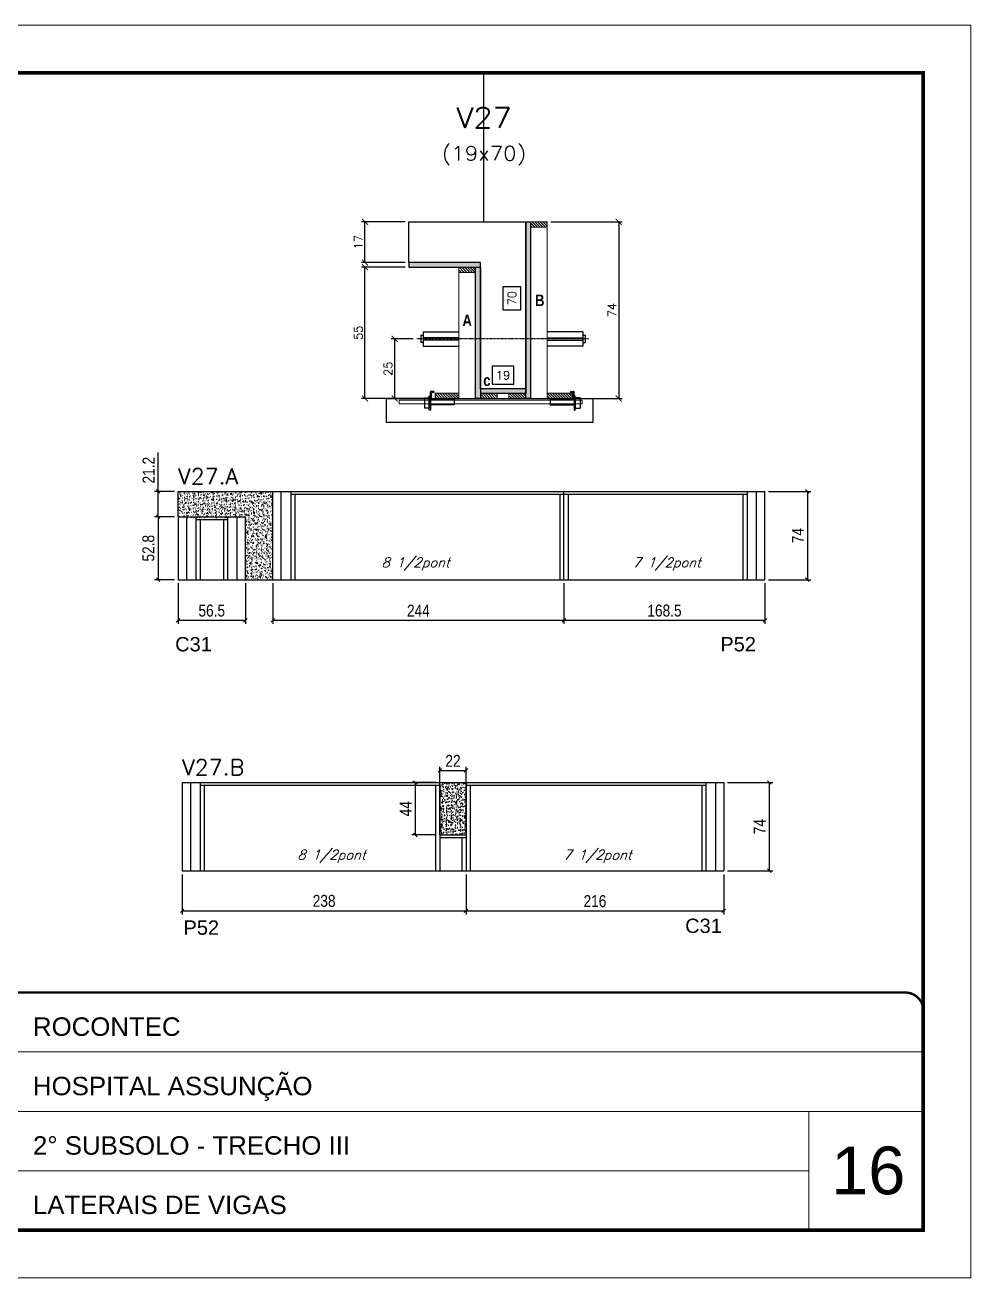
# Model space of a CAD drawing. Extents: x 137137 to 143418, y 10464 to 34486.
# Drawn here: x 142598 to 143391, y 29990 to 31040 of the extents above; entities that cross this region are included whole.
import ezdxf
from ezdxf.enums import TextEntityAlignment as Align

# ---------------------------------------------------------------- set-up
doc = ezdxf.new("R2010")
doc.units = 0
for name, pattern in [('CONTINUO', [0]), ('DASHED', [0.75, 0.5, -0.25]), ('HIDDEN', [0.375, 0.25, -0.125])]:
    doc.linetypes.add(name, pattern=pattern)
for name, color, linetype in [('5', 5, 'Continuous'), ('barrote', 251, 'Continuous'), ('COTA', 241, 'Continuous'), ('Cota Seção (2x)', 4, 'Continuous'), ('cotas', 4, 'Continuous'), ('detalhes', 4, 'Continuous'), ('Painéis', 200, 'Continuous'), ('presilha', 1, 'Continuous'), ('SARR_2.2x7', 40, 'Continuous'), ('SARR_3.5x7', 81, 'Continuous'), ('TENSOR', 3, 'Continuous'), ('texto', 7, 'Continuous'), ('Texto de Titulo', 7, 'Continuous'), ('Texto Qtd Sarr', 242, 'Continuous')]:
    doc.layers.add(name, color=color, linetype=linetype)
for name, color, linetype, lineweight in [('CARIMBO', 255, 'Continuous', 9), ('CONCRETO', 251, 'Continuous', 25), ('Folhas', 255, 'Continuous', 9), ('Hachura', 251, 'Continuous', 9), ('Madeira', 126, 'Continuous', 18), ('SARRAFO DE PRESSAO', 251, 'DASHED', 9), ('SCO-___-LAJ', 2, 'Continuous', 0), ('Texto Seção', 7, 'Continuous', 15)]:
    doc.layers.add(name, color=color, linetype=linetype, lineweight=lineweight)
doc.styles.add('ARIAL', font='arial.ttf')
doc.styles.add('COTA TECNICA', font='techl___.ttf', dxfattribs={"height": 10})
doc.styles.add('REGUA-120', font='ROMANS.shx', dxfattribs={"height": 15})
doc.styles.add('Romans', font='romans.shx')
doc.styles.get("Standard").update_dxf_attribs({"font": 'arial.ttf'})
doc.styles.add('TECNICA', font='techb___.ttf', dxfattribs={"height": 10})
doc.dimstyles.new('Cota Seção (2x)', dxfattribs={"dimtxt": 7, "dimasz": 5, "dimexe": 3, "dimexo": 3, "dimgap": 2, "dimtad": 3, "dimdec": 1, "dimlfac": 0.5, "dimzin": 12, "dimdsep": 46, "dimtxsty": 'Romans', "dimblk": 'ARCHTICK', "dimcen": 0, "dimclrd": 4, "dimclre": 4, "dimclrt": 1, "dimadec": 1, "dimazin": 3, "dimtfac": 1, "dimtdec": 1, "dimtmove": 0, "dimatfit": 3, "dimldrblk": 'OBLIQUE', "dimfxl": 1, "dimtolj": 1, "dimtzin": 12, "dimarcsym": 0})
doc.dimstyles.new('Cota Seção interna', dxfattribs={"dimtxt": 7, "dimasz": 6, "dimexe": 0.18, "dimexo": 2, "dimgap": -4, "dimtad": 3, "dimdec": 1, "dimlfac": 0.5, "dimzin": 12, "dimdsep": 46, "dimtxsty": 'Romans', "dimblk": 'ARCHTICK', "dimcen": 0.09, "dimse1": 1, "dimse2": 1, "dimsd1": 1, "dimsd2": 1, "dimclrd": 180, "dimclre": 5, "dimclrt": 1, "dimadec": 0, "dimazin": 3, "dimtfac": 1, "dimtdec": 1, "dimtofl": 0, "dimtmove": 0, "dimatfit": 3, "dimldrblk": 'ARCHTICK', "dimfxl": 1, "dimtolj": 1, "dimtzin": 0, "dimarcsym": 0})
doc.dimstyles.new('PAINEL', dxfattribs={"dimtxt": 10, "dimasz": 3, "dimexe": 3, "dimexo": 3, "dimgap": 3, "dimtad": 1, "dimdec": 1, "dimzin": 12, "dimdsep": 46, "dimtxsty": 'COTA TECNICA', "dimblk1": 'OBLIQUE', "dimblk2": 'OBLIQUE', "dimsah": 1, "dimcen": 0.9, "dimclrd": 4, "dimclre": 4, "dimclrt": 240, "dimadec": 1, "dimazin": 3, "dimtfac": 1, "dimtdec": 1, "dimtmove": 0, "dimatfit": 3, "dimfxl": 1, "dimtolj": 1, "dimtzin": 12, "dimarcsym": 0})
pattern_1 = [(50, (11557.975, -3251.782), (5.46554007, -0.47817257), [0.5715, -6.2865]), (355, (11557.975, -3251.782), (-1.05730264, 5.73170536), [0.4572, -5.02921753]), (100.4514447, (11558.4304, -3251.822), (4.40823741, 5.25353256), [0.48570026, -5.34270734]), (46.1842, (11557.975, -3250.258), (8.13237123, -1.26126984), [0.85725, -9.42975]), (96.6355576, (11558.653, -3250.363), (7.122124, 7.42278374), [0.7285507, -8.01406824]), (351.184151, (11557.975, -3250.258), (7.122124, 7.42278374), [0.685799, -7.54379196]), (21, (11558.737, -3250.639), (4.54843174, -3.06795595), [0.5715, -6.2865]), (326, (11558.737, -3250.639), (1.85406085, 5.52563898), [0.4572, -5.0292]), (71.451445, (11559.116, -3250.895), (6.40249258, 2.45768307), [0.48570026, -5.34269813]), (37.5, (11557.975, -3251.7821), (0.092658098, 2.536651166), [0, -4.96824, 0, -5.1054, 0, -5.04825]), (7.5, (11557.975, -3251.782), (2.004589875, 3.005417245), [0, -2.91084, 0, -4.85394, 0, -1.92405]), (327.5, (11556.2757, -3251.782), (4.067717855, -0.17186232), [0, -1.905, 0, -5.9436, 0, -7.8867]), (317.5, (11555.5137, -3251.782), (4.44387544, 0.76279473), [0, -2.4765, 0, -3.94716, 0, -5.6007])]

# ---------------------------------------------------------------- blocks, each defined once
blk = doc.blocks.new('9999999999')
at = {"color": 30, "linetype": 'CONTINUO'}
for p, q in [((98564.6, 34379.6), (99584, 34379.6)), ((98564.6, 34329.8), (99488, 34329.8)), ((99584, 34329.8), (99488, 34329.8)), ((99488, 34329.8), (99488, 34230.2)), ((98564.6, 34280), (99488, 34280))]:
    blk.add_line(p, q, dxfattribs=at)
at = {"color": 30, "linetype": 'CONTINUO', "const_width": 2}
blk.add_lwpolyline([(99584, 34230.2), (99584, 34414.4, 0.414214), (99569, 34429.4), (98229, 34429.4, 0.414214), (98214, 34414.4), (98214, 34245.2, 0.414214), (98229, 34230.2), (99584, 34230.2)], format="xyb", dxfattribs=at)
at = {"layer": 'Folhas'}
blk.add_lwpolyline([(98139, 34190.2), (99624, 34190.2), (99624, 35240.2), (98139, 35240.2)], close=True, dxfattribs=at)
at = {"layer": 'Folhas', "color": 30, "const_width": 3}
blk.add_lwpolyline([(98214, 34230.2), (99584, 34230.2), (99584, 35200.2), (98214, 35200.2)], close=True, dxfattribs=at)
at = {"color": 7, "linetype": 'Continuous', "ltscale": 5, "style": 'ARIAL'}
for s, height, p in [('ROCONTEC', 15.48, (98837.7, 34393.1)), ('HOSPITAL ASSUNÇÃO', 15.483, (98837.7, 34343.3)), ('2° SUBSOLO - TRECHO III', 15.483, (98837.7, 34293.5)), ('LATERAIS DE VIGAS', 15.483, (98837.7, 34243.7))]:
    blk.add_text(s, height=height, dxfattribs=at).set_placement(p)
blk = doc.blocks.new('titulo1')
at = {"layer": 'Defpoints', "color": 252, "linetype": 'HIDDEN', "ltscale": 2}
blk.add_line((0, 0), (0, 125), dxfattribs=at)
at = {"layer": 'Defpoints', "style": 'Romans', "oblique": 15}
blk.add_attdef('FOLHA', text='', height=10, dxfattribs=at).set_placement((0, 15.6), align=Align.MIDDLE_CENTER)
at = {"layer": 'Texto Qtd Sarr', "color": 3, "style": 'Romans', "oblique": 15}
for tag, height, p in [('TITULO', 17, (0, 71.4)), ('SEÇÃO', 12, (0, 41.5))]:
    blk.add_attdef(tag, text='', height=height, dxfattribs=at).set_placement(p, align=Align.MIDDLE_CENTER)
blk = doc.blocks.new('_ArchTick')
at = {"color": 0, "linetype": 'ByBlock', "const_width": 0.15}
blk.add_lwpolyline([(-0.5, -0.5), (0.5, 0.5)], dxfattribs=at)
blk = doc.blocks.new('*D16')
at = {"layer": 'COTA', "color": 4, "lineweight": -2, "transparency": 16777216}
for p, q in [((142916.5, 30837.1), (142879.8, 30837.1)), ((142882.8, 30727.1), (142882.8, 30837.1)), ((142934.1, 30727.1), (142879.8, 30727.1))]:
    blk.add_line(p, q, dxfattribs=at)
at = {"layer": 'Defpoints', "color": 0, "transparency": 16777216}
for p in [(142882.8, 30837.1), (142919.5, 30837.1), (142937.1, 30727.1)]:
    blk.add_point(p, dxfattribs=at)
at = {"layer": 'COTA', "color": 4, "lineweight": -2, "transparency": 16777216, "xscale": 5, "yscale": 5, "zscale": 5}
for p, rotation in [((142882.8, 30837.1), 90), ((142882.8, 30727.1), 270)]:
    blk.add_blockref('_ArchTick', p, dxfattribs=dict(at, rotation=rotation))
at = {"layer": 'COTA', "color": 1, "transparency": 16777216, "insert": (142877.3, 30782.1), "char_height": 7, "attachment_point": 5, "rotation": 90, "style": 'Romans'}
blk.add_mtext('\\A1;55', dxfattribs=at)
blk = doc.blocks.new('_Oblique')
at = {"color": 0, "linetype": 'ByBlock', "lineweight": -2}
blk.add_line((-0.5, -0.5), (0.5, 0.5), dxfattribs=at)
blk = doc.blocks.new('*D17')
at = {"layer": 'COTA', "color": 4, "lineweight": -2, "transparency": 16777216}
for p, q in [((142916.5, 30875.1), (142879.8, 30875.1)), ((142882.8, 30841.1), (142882.8, 30875.1)), ((142916.5, 30841.1), (142879.8, 30841.1))]:
    blk.add_line(p, q, dxfattribs=at)
at = {"layer": 'Defpoints', "color": 0, "transparency": 16777216}
for p in [(142882.8, 30875.1), (142919.5, 30875.1), (142919.5, 30841.1)]:
    blk.add_point(p, dxfattribs=at)
at = {"layer": 'COTA', "color": 4, "lineweight": -2, "transparency": 16777216, "xscale": 5, "yscale": 5, "zscale": 5}
for p, rotation in [((142882.8, 30875.1), 90), ((142882.8, 30841.1), 270)]:
    blk.add_blockref('_ArchTick', p, dxfattribs=dict(at, rotation=rotation))
at = {"layer": 'COTA', "color": 1, "transparency": 16777216, "insert": (142877.3, 30858.1), "char_height": 7, "attachment_point": 5, "rotation": 90, "style": 'Romans'}
blk.add_mtext('\\A1;17', dxfattribs=at)
blk = doc.blocks.new('*D18')
at = {"layer": 'Cota Seção (2x)', "color": 180, "lineweight": -2, "transparency": 16777216}
for p, q in [((143013.5, 30820.7), (142998.5, 30820.7)), ((142998.5, 30820.7), (142998.5, 30801.4)), ((143013.5, 30801.4), (143013.5, 30820.7)), ((142998.5, 30801.4), (143013.5, 30801.4))]:
    blk.add_line(p, q, dxfattribs=at)
at = {"layer": 'Defpoints', "color": 0, "transparency": 16777216}
for p in [(142979.5, 30875.1), (143017.5, 30875.1), (142979.5, 30735.1)]:
    blk.add_point(p, dxfattribs=at)
at = {"layer": 'Cota Seção (2x)', "color": 1, "transparency": 16777216, "insert": (143006, 30811.1), "char_height": 7, "attachment_point": 5, "rotation": 90, "style": 'Romans'}
blk.add_mtext('\\A1;70', dxfattribs=at)
blk = doc.blocks.new('PRESILHA METÁLICA 1')
at = {"layer": 'presilha'}
for p, q in [((7.5, 10.6), (7.5, 19.9)), ((12, 21), (8.6, 21)), ((9, 11.6), (9, 18.9)), ((12, 19.5), (9.6, 19.5)), ((12, 21), (12, 19.5)), ((0, 13), (6, 13)), ((0, 13), (0, 0)), ((6, 0), (0, 0)), ((6, 15.5), (7.5, 15.5)), ((6, -2.5), (6, 15.5)), ((6, 13), (6, 0)), ((7.5, 15.5), (7.5, -2.5)), ((37.5, 4.1), (7.5, 4.1)), ((37.5, 11), (9.6, 11)), ((37.5, 11), (37.5, 4.1)), ((7.5, -2.5), (6, -2.5))]:
    blk.add_line(p, q, dxfattribs=at)
for centre, radius, start, end in [((8.6, 19.9), 1.14, 90, 180), ((9.6, 18.9), 0.57, 90, 180), ((9.6, 11.6), 0.57, 180, 270)]:
    blk.add_arc(centre, radius, start, end, dxfattribs=at)
blk = doc.blocks.new('*D19')
at = {"layer": 'Cota Seção (2x)', "color": 180, "lineweight": -2, "transparency": 16777216}
for p, q in [((143007.5, 30754.1), (142989.5, 30754.1)), ((142989.5, 30754.1), (142989.5, 30739.1)), ((143007.5, 30739.1), (143007.5, 30754.1)), ((142989.5, 30739.1), (143007.5, 30739.1))]:
    blk.add_line(p, q, dxfattribs=at)
at = {"layer": 'Defpoints', "color": 0, "transparency": 16777216}
for p in [(142979.5, 30735.1), (142979.5, 30727.1), (143017.5, 30727.1)]:
    blk.add_point(p, dxfattribs=at)
at = {"layer": 'Cota Seção (2x)', "color": 1, "transparency": 16777216, "insert": (142998.5, 30746.6), "char_height": 7, "attachment_point": 5, "style": 'Romans'}
blk.add_mtext('\\A1;19', dxfattribs=at)
blk = doc.blocks.new('*D369')
at = {"layer": 'COTA', "color": 4, "lineweight": -2, "transparency": 16777216}
for p, q in [((143038.5, 30875.1), (143098.5, 30875.1)), ((143095.5, 30875.1), (143095.5, 30727.1)), ((143038.5, 30727.1), (143098.5, 30727.1))]:
    blk.add_line(p, q, dxfattribs=at)
at = {"layer": 'Defpoints', "color": 0, "transparency": 16777216}
for p in [(143035.5, 30875.1), (143035.5, 30727.1), (143095.5, 30727.1)]:
    blk.add_point(p, dxfattribs=at)
at = {"layer": 'COTA', "color": 4, "lineweight": -2, "transparency": 16777216, "xscale": 5, "yscale": 5, "zscale": 5}
for p, rotation in [((143095.5, 30875.1), 90), ((143095.5, 30727.1), 270)]:
    blk.add_blockref('_ArchTick', p, dxfattribs=dict(at, rotation=rotation))
at = {"layer": 'COTA', "color": 1, "transparency": 16777216, "insert": (143090, 30801.1), "char_height": 7, "attachment_point": 5, "rotation": 90, "style": 'Romans'}
blk.add_mtext('\\A1;74', dxfattribs=at)
blk = doc.blocks.new('*D357')
at = {"layer": 'COTA', "color": 4, "lineweight": -2, "transparency": 16777216}
for p, q in [((142923.2, 30777), (142904.7, 30777)), ((142907.7, 30777), (142907.7, 30727.1)), ((142923.2, 30727.1), (142904.7, 30727.1))]:
    blk.add_line(p, q, dxfattribs=at)
at = {"layer": 'Defpoints', "color": 0, "transparency": 16777216}
for p in [(142926.2, 30777), (142907.7, 30727.1), (142926.2, 30727.1)]:
    blk.add_point(p, dxfattribs=at)
at = {"layer": 'COTA', "color": 4, "lineweight": -2, "transparency": 16777216, "xscale": 5, "yscale": 5, "zscale": 5}
for p, rotation in [((142907.7, 30777), 90), ((142907.7, 30727.1), 270)]:
    blk.add_blockref('_ArchTick', p, dxfattribs=dict(at, rotation=rotation))
at = {"layer": 'COTA', "color": 1, "transparency": 16777216, "insert": (142902.2, 30752), "char_height": 7, "attachment_point": 5, "rotation": 90, "style": 'Romans'}
blk.add_mtext('\\A1;25', dxfattribs=at)
blk = doc.blocks.new('*D358')
at = {"layer": 'cotas', "color": 4, "linetype": 'ByBlock', "lineweight": -2, "transparency": 16777216}
for p, q in [((142726.1, 30572.2), (142726.1, 30538.2)), ((142782.6, 30572.2), (142782.6, 30538.2)), ((142726.1, 30541.2), (142782.6, 30541.2))]:
    blk.add_line(p, q, dxfattribs=at)
at = {"layer": 'Defpoints', "color": 0, "linetype": 'ByBlock', "transparency": 16777216}
for p in [(142726.1, 30575.2), (142782.6, 30575.2), (142782.6, 30541.2)]:
    blk.add_point(p, dxfattribs=at)
at = {"layer": 'cotas', "color": 4, "linetype": 'ByBlock', "lineweight": -2, "transparency": 16777216, "xscale": 3, "yscale": 3, "zscale": 3, "rotation": 180}
blk.add_blockref('_Oblique', (142726.1, 30541.2), dxfattribs=at)
at = {"layer": 'cotas', "color": 4, "linetype": 'ByBlock', "lineweight": -2, "transparency": 16777216, "xscale": 3, "yscale": 3, "zscale": 3}
blk.add_blockref('_Oblique', (142782.6, 30541.2), dxfattribs=at)
at = {"layer": 'cotas', "color": 240, "linetype": 'ByBlock', "transparency": 16777216, "insert": (142754.4, 30549.3), "char_height": 10, "attachment_point": 5, "style": 'COTA TECNICA'}
blk.add_mtext('\\A1;56.5', dxfattribs=at)
blk = doc.blocks.new('*D359')
at = {"layer": 'cotas', "color": 4, "linetype": 'ByBlock', "lineweight": -2, "transparency": 16777216}
for p, q in [((142805.6, 30572.2), (142805.6, 30538.2)), ((143049.6, 30572.2), (143049.6, 30538.2)), ((142805.6, 30541.2), (143049.6, 30541.2))]:
    blk.add_line(p, q, dxfattribs=at)
at = {"layer": 'Defpoints', "color": 0, "linetype": 'ByBlock', "transparency": 16777216}
for p in [(142805.6, 30575.2), (143049.6, 30575.2), (143049.6, 30541.2)]:
    blk.add_point(p, dxfattribs=at)
at = {"layer": 'cotas', "color": 4, "linetype": 'ByBlock', "lineweight": -2, "transparency": 16777216, "xscale": 3, "yscale": 3, "zscale": 3, "rotation": 180}
blk.add_blockref('_Oblique', (142805.6, 30541.2), dxfattribs=at)
at = {"layer": 'cotas', "color": 4, "linetype": 'ByBlock', "lineweight": -2, "transparency": 16777216, "xscale": 3, "yscale": 3, "zscale": 3}
blk.add_blockref('_Oblique', (143049.6, 30541.2), dxfattribs=at)
at = {"layer": 'cotas', "color": 240, "linetype": 'ByBlock', "transparency": 16777216, "insert": (142927.6, 30549.3), "char_height": 10, "attachment_point": 5, "style": 'COTA TECNICA'}
blk.add_mtext('\\A1;244', dxfattribs=at)
blk = doc.blocks.new('*D360')
at = {"layer": 'cotas', "color": 4, "linetype": 'ByBlock', "lineweight": -2, "transparency": 16777216}
for p, q in [((143049.6, 30572.2), (143049.6, 30538.2)), ((143218.1, 30572.2), (143218.1, 30538.2)), ((143049.6, 30541.2), (143218.1, 30541.2))]:
    blk.add_line(p, q, dxfattribs=at)
at = {"layer": 'Defpoints', "color": 0, "linetype": 'ByBlock', "transparency": 16777216}
for p in [(143049.6, 30575.2), (143218.1, 30575.2), (143218.1, 30541.2)]:
    blk.add_point(p, dxfattribs=at)
at = {"layer": 'cotas', "color": 4, "linetype": 'ByBlock', "lineweight": -2, "transparency": 16777216, "xscale": 3, "yscale": 3, "zscale": 3, "rotation": 180}
blk.add_blockref('_Oblique', (143049.6, 30541.2), dxfattribs=at)
at = {"layer": 'cotas', "color": 4, "linetype": 'ByBlock', "lineweight": -2, "transparency": 16777216, "xscale": 3, "yscale": 3, "zscale": 3}
blk.add_blockref('_Oblique', (143218.1, 30541.2), dxfattribs=at)
at = {"layer": 'cotas', "color": 240, "linetype": 'ByBlock', "transparency": 16777216, "insert": (143133.9, 30549.3), "char_height": 10, "attachment_point": 5, "style": 'COTA TECNICA'}
blk.add_mtext('\\A1;168.5', dxfattribs=at)
blk = doc.blocks.new('*D361')
at = {"layer": 'cotas', "color": 4, "linetype": 'ByBlock', "lineweight": -2, "transparency": 16777216}
for p, q in [((143221.1, 30649.2), (143256.7, 30649.2)), ((143253.7, 30649.2), (143253.7, 30575.2)), ((143221.1, 30575.2), (143256.7, 30575.2))]:
    blk.add_line(p, q, dxfattribs=at)
at = {"layer": 'Defpoints', "color": 0, "linetype": 'ByBlock', "transparency": 16777216}
for p in [(143218.1, 30649.2), (143218.1, 30575.2), (143253.7, 30575.2)]:
    blk.add_point(p, dxfattribs=at)
at = {"layer": 'cotas', "color": 4, "linetype": 'ByBlock', "lineweight": -2, "transparency": 16777216, "xscale": 3, "yscale": 3, "zscale": 3}
for p, rotation in [((143253.7, 30649.2), 90), ((143253.7, 30575.2), 270)]:
    blk.add_blockref('_Oblique', p, dxfattribs=dict(at, rotation=rotation))
at = {"layer": 'cotas', "color": 240, "linetype": 'ByBlock', "transparency": 16777216, "insert": (143245.7, 30612.2), "char_height": 10, "attachment_point": 5, "rotation": 90, "style": 'COTA TECNICA'}
blk.add_mtext('\\A1;74', dxfattribs=at)
blk = doc.blocks.new('*D362')
at = {"layer": 'cotas', "color": 4, "linetype": 'ByBlock', "lineweight": -2, "transparency": 16777216}
for p, q in [((142723.1, 30628), (142706.5, 30628)), ((142709.5, 30628), (142709.5, 30575.2)), ((142723.1, 30575.2), (142706.5, 30575.2))]:
    blk.add_line(p, q, dxfattribs=at)
at = {"layer": 'Defpoints', "color": 0, "linetype": 'ByBlock', "transparency": 16777216}
for p in [(142726.1, 30628), (142709.5, 30575.2), (142726.1, 30575.2)]:
    blk.add_point(p, dxfattribs=at)
at = {"layer": 'cotas', "color": 4, "linetype": 'ByBlock', "lineweight": -2, "transparency": 16777216, "xscale": 3, "yscale": 3, "zscale": 3}
for p, rotation in [((142709.5, 30628), 90), ((142709.5, 30575.2), 270)]:
    blk.add_blockref('_Oblique', p, dxfattribs=dict(at, rotation=rotation))
at = {"layer": 'cotas', "color": 240, "linetype": 'ByBlock', "transparency": 16777216, "insert": (142701.3, 30601.6), "char_height": 10, "attachment_point": 5, "rotation": 90, "style": 'COTA TECNICA'}
blk.add_mtext('\\A1;52.8', dxfattribs=at)
blk = doc.blocks.new('*D363')
at = {"layer": 'cotas', "color": 4, "linetype": 'ByBlock', "lineweight": -2, "transparency": 16777216}
for p, q in [((142709.5, 30649.2), (142709.5, 30681.9)), ((142723.1, 30649.2), (142706.5, 30649.2)), ((142709.5, 30628), (142709.5, 30649.2)), ((142723.1, 30628), (142706.5, 30628))]:
    blk.add_line(p, q, dxfattribs=at)
at = {"layer": 'Defpoints', "color": 0, "linetype": 'ByBlock', "transparency": 16777216}
for p in [(142709.5, 30649.2), (142726.1, 30649.2), (142726.1, 30628)]:
    blk.add_point(p, dxfattribs=at)
at = {"layer": 'cotas', "color": 4, "linetype": 'ByBlock', "lineweight": -2, "transparency": 16777216, "xscale": 3, "yscale": 3, "zscale": 3}
for p, rotation in [((142709.5, 30649.2), 90), ((142709.5, 30628), 270)]:
    blk.add_blockref('_Oblique', p, dxfattribs=dict(at, rotation=rotation))
at = {"layer": 'cotas', "color": 240, "linetype": 'ByBlock', "transparency": 16777216, "insert": (142701.4, 30667), "char_height": 10, "attachment_point": 5, "rotation": 90, "style": 'COTA TECNICA'}
blk.add_mtext('\\A1;21.2', dxfattribs=at)
blk = doc.blocks.new('*D364')
at = {"layer": 'cotas', "color": 4, "linetype": 'ByBlock', "lineweight": -2, "transparency": 16777216}
for p, q in [((142942.6, 30405.3), (142922, 30405.3)), ((142925, 30405.3), (142925, 30361.3)), ((142942.6, 30361.3), (142922, 30361.3))]:
    blk.add_line(p, q, dxfattribs=at)
at = {"layer": 'Defpoints', "color": 0, "linetype": 'ByBlock', "transparency": 16777216}
for p in [(142945.6, 30405.3), (142925, 30361.3), (142945.6, 30361.3)]:
    blk.add_point(p, dxfattribs=at)
at = {"layer": 'cotas', "color": 4, "linetype": 'ByBlock', "lineweight": -2, "transparency": 16777216, "xscale": 3, "yscale": 3, "zscale": 3}
for p, rotation in [((142925, 30405.3), 90), ((142925, 30361.3), 270)]:
    blk.add_blockref('_Oblique', p, dxfattribs=dict(at, rotation=rotation))
at = {"layer": 'cotas', "color": 240, "linetype": 'ByBlock', "transparency": 16777216, "insert": (142916.9, 30383.3), "char_height": 10, "attachment_point": 5, "rotation": 90, "style": 'COTA TECNICA'}
blk.add_mtext('\\A1;44', dxfattribs=at)
blk = doc.blocks.new('*D365')
at = {"layer": 'cotas', "color": 4, "linetype": 'ByBlock', "lineweight": -2, "transparency": 16777216}
for p, q in [((142945.6, 30364.3), (142945.6, 30418.4)), ((142945.6, 30415.4), (142967.6, 30415.4)), ((142967.6, 30364.3), (142967.6, 30418.4))]:
    blk.add_line(p, q, dxfattribs=at)
at = {"layer": 'Defpoints', "color": 0, "linetype": 'ByBlock', "transparency": 16777216}
for p in [(142967.6, 30415.4), (142945.6, 30361.3), (142967.6, 30361.3)]:
    blk.add_point(p, dxfattribs=at)
at = {"layer": 'cotas', "color": 4, "linetype": 'ByBlock', "lineweight": -2, "transparency": 16777216, "xscale": 3, "yscale": 3, "zscale": 3, "rotation": 180}
blk.add_blockref('_Oblique', (142945.6, 30415.4), dxfattribs=at)
at = {"layer": 'cotas', "color": 4, "linetype": 'ByBlock', "lineweight": -2, "transparency": 16777216, "xscale": 3, "yscale": 3, "zscale": 3}
blk.add_blockref('_Oblique', (142967.6, 30415.4), dxfattribs=at)
at = {"layer": 'cotas', "color": 240, "linetype": 'ByBlock', "transparency": 16777216, "insert": (142956.6, 30423.4), "char_height": 10, "attachment_point": 5, "style": 'COTA TECNICA'}
blk.add_mtext('\\A1;22', dxfattribs=at)
blk = doc.blocks.new('*D366')
at = {"layer": 'cotas', "color": 4, "linetype": 'ByBlock', "lineweight": -2, "transparency": 16777216}
for p, q in [((143186.6, 30405.3), (143224.7, 30405.3)), ((143221.7, 30405.3), (143221.7, 30331.3)), ((143186.6, 30331.3), (143224.7, 30331.3))]:
    blk.add_line(p, q, dxfattribs=at)
at = {"layer": 'Defpoints', "color": 0, "linetype": 'ByBlock', "transparency": 16777216}
for p in [(143183.6, 30405.3), (143183.6, 30331.3), (143221.7, 30331.3)]:
    blk.add_point(p, dxfattribs=at)
at = {"layer": 'cotas', "color": 4, "linetype": 'ByBlock', "lineweight": -2, "transparency": 16777216, "xscale": 3, "yscale": 3, "zscale": 3}
for p, rotation in [((143221.7, 30405.3), 90), ((143221.7, 30331.3), 270)]:
    blk.add_blockref('_Oblique', p, dxfattribs=dict(at, rotation=rotation))
at = {"layer": 'cotas', "color": 240, "linetype": 'ByBlock', "transparency": 16777216, "insert": (143213.7, 30368.3), "char_height": 10, "attachment_point": 5, "rotation": 90, "style": 'COTA TECNICA'}
blk.add_mtext('\\A1;74', dxfattribs=at)
blk = doc.blocks.new('*D367')
at = {"layer": 'cotas', "color": 4, "linetype": 'ByBlock', "lineweight": -2, "transparency": 16777216}
for p, q in [((142729.6, 30328.3), (142729.6, 30294.7)), ((142967.6, 30328.3), (142967.6, 30294.7)), ((142729.6, 30297.7), (142967.6, 30297.7))]:
    blk.add_line(p, q, dxfattribs=at)
at = {"layer": 'Defpoints', "color": 0, "linetype": 'ByBlock', "transparency": 16777216}
for p in [(142729.6, 30331.3), (142967.6, 30331.3), (142967.6, 30297.7)]:
    blk.add_point(p, dxfattribs=at)
at = {"layer": 'cotas', "color": 4, "linetype": 'ByBlock', "lineweight": -2, "transparency": 16777216, "xscale": 3, "yscale": 3, "zscale": 3, "rotation": 180}
blk.add_blockref('_Oblique', (142729.6, 30297.7), dxfattribs=at)
at = {"layer": 'cotas', "color": 4, "linetype": 'ByBlock', "lineweight": -2, "transparency": 16777216, "xscale": 3, "yscale": 3, "zscale": 3}
blk.add_blockref('_Oblique', (142967.6, 30297.7), dxfattribs=at)
at = {"layer": 'cotas', "color": 240, "linetype": 'ByBlock', "transparency": 16777216, "insert": (142848.6, 30306), "char_height": 10, "attachment_point": 5, "style": 'COTA TECNICA'}
blk.add_mtext('\\A1;238', dxfattribs=at)
blk = doc.blocks.new('*D368')
at = {"layer": 'cotas', "color": 4, "linetype": 'ByBlock', "lineweight": -2, "transparency": 16777216}
for p, q in [((142967.6, 30328.3), (142967.6, 30294.7)), ((143183.6, 30328.3), (143183.6, 30294.7)), ((142967.6, 30297.7), (143183.6, 30297.7))]:
    blk.add_line(p, q, dxfattribs=at)
at = {"layer": 'Defpoints', "color": 0, "linetype": 'ByBlock', "transparency": 16777216}
for p in [(142967.6, 30331.3), (143183.6, 30331.3), (143183.6, 30297.7)]:
    blk.add_point(p, dxfattribs=at)
at = {"layer": 'cotas', "color": 4, "linetype": 'ByBlock', "lineweight": -2, "transparency": 16777216, "xscale": 3, "yscale": 3, "zscale": 3, "rotation": 180}
blk.add_blockref('_Oblique', (142967.6, 30297.7), dxfattribs=at)
at = {"layer": 'cotas', "color": 4, "linetype": 'ByBlock', "lineweight": -2, "transparency": 16777216, "xscale": 3, "yscale": 3, "zscale": 3}
blk.add_blockref('_Oblique', (143183.6, 30297.7), dxfattribs=at)
at = {"layer": 'cotas', "color": 240, "linetype": 'ByBlock', "transparency": 16777216, "insert": (143075.6, 30305.8), "char_height": 10, "attachment_point": 5, "style": 'COTA TECNICA'}
blk.add_mtext('\\A1;216', dxfattribs=at)

msp = doc.modelspace()

# ---------------------------------------------------------------- hatches: boundary and pattern name
at = {"layer": 'COTA', "linetype": 'ByBlock'}
h = msp.add_hatch(dxfattribs=at)
h.set_pattern_fill('AR-CONC', color=256, scale=0.03)
h.set_pattern_definition(pattern_1)
h.paths.add_polyline_path([(142786.65, 30649.17), (142726.15, 30649.17), (142726.15, 30627.17), (142782.65, 30627.17), (142782.65, 30575.17), (142805.65, 30575.17), (142805.65, 30632.17), (142805.65, 30649.17)])
h = msp.add_hatch(dxfattribs=at)
h.set_pattern_fill('AR-CONC', color=256, scale=0.03)
h.set_pattern_definition(pattern_1)
h.paths.add_polyline_path([(142945.57, 30405.31), (142945.57, 30361.31), (142967.57, 30361.31), (142967.57, 30405.31)])
at = {"layer": 'Hachura'}
h = msp.add_hatch(color=256, dxfattribs=at)
h.dxf.hatch_style = 1
h.paths.add_polyline_path([(143017.54, 30875.05), (143021.54, 30875.05), (143021.54, 30727.05), (143017.54, 30727.05)])
h = msp.add_hatch(dxfattribs=at)
h.set_pattern_fill('ANSI31', color=256, scale=0.5, angle=270, style=0)
h.set_pattern_definition([(315, (165867.3608, 22567.407), (1.12253202, 1.12253202), [])])
h.paths.add_polyline_path([(143035.54, 30870.65), (143035.54, 30875.05), (143021.54, 30875.05), (143021.54, 30870.65)])
h = msp.add_hatch(color=256, dxfattribs=at)
h.dxf.hatch_style = 1
h.paths.add_polyline_path([(142979.54, 30837.05), (142979.54, 30841.05), (142919.54, 30841.05), (142919.54, 30837.05)])
h = msp.add_hatch(dxfattribs=at)
h.set_pattern_fill('ANSI31', color=256, scale=0.5, angle=270, style=0)
h.set_pattern_definition([(315, (165927.3608, 22529.407), (1.12253202, 1.12253202), [])])
h.paths.add_polyline_path([(142975.54, 30832.65), (142975.54, 30837.05), (142961.54, 30837.05), (142961.54, 30832.65)])
h = msp.add_hatch(color=256, dxfattribs=at)
h.dxf.hatch_style = 1
h.paths.add_polyline_path([(142975.54, 30837.05), (142979.54, 30837.05), (142979.54, 30727.05), (142975.54, 30727.05)])
h = msp.add_hatch(color=256, dxfattribs=at)
h.dxf.hatch_style = 1
h.paths.add_polyline_path([(143017.54, 30731.45), (143017.54, 30735.05), (142979.54, 30735.05), (142979.54, 30731.45)])
h = msp.add_hatch(dxfattribs=at)
h.set_pattern_fill('ANSI31', color=256, scale=0.5, angle=270, style=0)
h.set_pattern_definition([(315, (165927.3608, 22497.407), (1.12253202, 1.12253202), [])])
h.paths.add_polyline_path([(142941.54, 30727.05), (142941.54, 30731.45), (142961.54, 30731.45), (142961.54, 30727.05)])
h = msp.add_hatch(dxfattribs=at)
h.set_pattern_fill('ANSI31', color=256, scale=0.5, angle=270, style=0)
h.set_pattern_definition([(315, (165936.1608, 22497.407), (1.12253202, 1.12253202), [])])
h.paths.add_polyline_path([(142979.54, 30727.05), (142979.54, 30731.45), (142993.54, 30731.45), (142993.54, 30727.05)])
h = msp.add_hatch(dxfattribs=at)
h.set_pattern_fill('ANSI31', color=256, scale=0.5, angle=270, style=0)
h.set_pattern_definition([(315, (165936.1629, 22497.407), (1.12253202, 1.12253202), [])])
h.paths.add_polyline_path([(143017.54, 30727.05), (143017.54, 30731.45), (143003.54, 30731.45), (143003.54, 30727.05)])
h = msp.add_hatch(dxfattribs=at)
h.set_pattern_fill('ANSI31', color=256, scale=0.5, angle=270, style=0)
h.set_pattern_definition([(315, (165833.3608, 22497.407), (1.12253202, 1.12253202), [])])
h.paths.add_polyline_path([(143035.54, 30727.05), (143035.54, 30731.45), (143055.54, 30731.45), (143055.54, 30727.05)])

# ---------------------------------------------------------------- linework, layer by layer
at = {"ltscale": 3}
for p, q in [((142929.54, 30780.02), (142929.54, 30774.02)), ((142929.54, 30780.02), (142931.54, 30780.02)), ((142931.54, 30783.02), (142931.54, 30771.02)), ((142931.54, 30783.02), (142961.54, 30783.02)), ((142961.54, 30778.02), (142931.54, 30778.02)), ((142961.54, 30776.02), (142931.54, 30776.02)), ((143065.54, 30783.02), (143035.54, 30783.02)), ((143035.54, 30778.02), (143065.54, 30778.02)), ((143035.54, 30776.02), (143065.54, 30776.02)), ((143065.54, 30783.02), (143065.54, 30771.02)), ((143065.54, 30780.02), (143067.54, 30780.02)), ((143067.54, 30780.02), (143067.54, 30774.02)), ((142931.54, 30774.02), (142929.54, 30774.02)), ((142931.54, 30771.02), (142961.54, 30771.02)), ((143065.54, 30771.02), (143035.54, 30771.02)), ((143065.54, 30774.02), (143067.54, 30774.02))]:
    msp.add_line(p, q, dxfattribs=at)
at = {"layer": 'barrote'}
msp.add_lwpolyline([(143073.91, 30707.05), (142900.94, 30707.05), (142900.94, 30727.05), (143073.91, 30727.05)], close=True, dxfattribs=at)
at = {"layer": 'CONCRETO'}
msp.add_lwpolyline([(142979.54, 30841.05), (142919.54, 30841.05), (142919.54, 30875.05), (142979.54, 30875.05), (142979.54, 30875.05), (143017.54, 30875.05), (143017.54, 30731.45), (143017.54, 30731.45), (143017.54, 30735.05), (142979.54, 30735.05)], close=True, dxfattribs=at)
at = {"layer": 'COTA', "linetype": 'ByBlock'}
for p, q in [((142726.15, 30649.17), (142786.65, 30649.17)), ((142726.15, 30627.97), (142726.15, 30649.17)), ((142786.65, 30649.17), (142805.65, 30649.17)), ((142782.65, 30575.17), (142805.65, 30575.17)), ((142945.57, 30405.31), (142967.57, 30405.31))]:
    msp.add_line(p, q, dxfattribs=at)
at = {"layer": 'Madeira'}
for points in [[(143035.54, 30870.65), (143035.54, 30875.05), (143021.54, 30875.05), (143021.54, 30870.65)], [(143035.54, 30875.05), (143021.54, 30875.05), (143021.54, 30727.05), (143035.54, 30727.05)], [(142975.54, 30832.65), (142975.54, 30837.05), (142961.54, 30837.05), (142961.54, 30832.65)], [(142975.54, 30837.05), (142961.54, 30837.05), (142961.54, 30727.05), (142975.54, 30727.05)], [(142941.54, 30727.05), (142941.54, 30731.45), (142961.54, 30731.45), (142961.54, 30727.05)], [(142979.54, 30727.05), (142979.54, 30731.45), (142993.54, 30731.45), (142993.54, 30727.05)], [(143017.54, 30727.05), (143017.54, 30731.45), (143003.54, 30731.45), (143003.54, 30727.05)], [(143035.54, 30727.05), (143035.54, 30731.45), (143055.54, 30731.45), (143055.54, 30727.05)]]:
    msp.add_lwpolyline(points, close=True, dxfattribs=at)
at = {"layer": 'Painéis', "linetype": 'ByBlock'}
for p, q in [((142805.65, 30649.17), (143218.15, 30649.17)), ((142805.65, 30575.17), (142805.65, 30649.17)), ((143049.65, 30575.17), (143049.65, 30649.17)), ((143218.15, 30575.17), (143218.15, 30649.17)), ((142726.15, 30627.97), (142782.65, 30627.97)), ((142726.15, 30627.97), (142726.15, 30575.17)), ((142782.65, 30575.17), (142782.65, 30627.97)), ((142726.15, 30575.17), (142782.65, 30575.17)), ((142805.65, 30575.17), (143218.15, 30575.17)), ((142729.57, 30405.31), (142945.57, 30405.31)), ((142729.57, 30405.31), (142729.57, 30331.31)), ((142945.57, 30361.31), (142945.57, 30405.31)), ((142967.57, 30405.31), (143183.57, 30405.31)), ((142967.57, 30405.31), (142967.57, 30361.31)), ((143183.57, 30405.31), (143183.57, 30331.31)), ((142945.57, 30361.31), (142967.57, 30361.31)), ((142967.57, 30361.31), (142967.57, 30331.31)), ((142729.57, 30331.31), (142967.57, 30331.31)), ((142967.57, 30331.31), (143183.57, 30331.31))]:
    msp.add_line(p, q, dxfattribs=at)
at = {"layer": 'Painéis'}
for points in [[(143017.54, 30875.05), (143021.54, 30875.05), (143021.54, 30727.05), (143017.54, 30727.05)], [(142979.54, 30837.05), (142979.54, 30841.05), (142919.54, 30841.05), (142919.54, 30837.05)], [(142975.54, 30837.05), (142979.54, 30837.05), (142979.54, 30727.05), (142975.54, 30727.05)], [(143017.54, 30731.45), (143017.54, 30735.05), (142979.54, 30735.05), (142979.54, 30731.45)]]:
    msp.add_lwpolyline(points, close=True, dxfattribs=at)
at = {"layer": 'SARR_2.2x7', "linetype": 'Continuous'}
for p, q in [((142812.65, 30575.17), (142812.65, 30649.17)), ((142820.65, 30646.97), (143049.65, 30646.97)), ((143049.65, 30646.97), (143203.15, 30646.97)), ((143211.15, 30575.17), (143211.15, 30649.17)), ((142733.15, 30627.97), (142733.15, 30575.17)), ((142741.15, 30625.77), (142767.65, 30625.77)), ((142775.65, 30575.17), (142775.65, 30627.97)), ((142736.57, 30405.31), (142736.57, 30331.31)), ((142744.57, 30403.11), (142945.57, 30403.11)), ((142967.57, 30403.11), (143168.57, 30403.11)), ((143176.57, 30405.31), (143176.57, 30331.31)), ((142945.57, 30359.11), (142967.57, 30359.11))]:
    msp.add_line(p, q, dxfattribs=at)
at = {"layer": 'SARR_3.5x7'}
for p, q in [((142820.65, 30649.17), (142820.65, 30575.17)), ((142824.15, 30646.97), (142824.15, 30575.17)), ((143046.15, 30646.97), (143046.15, 30575.17)), ((143053.15, 30646.97), (143053.15, 30575.17)), ((143199.65, 30646.97), (143199.65, 30575.17)), ((143203.15, 30649.17), (143203.15, 30575.17)), ((142741.15, 30627.97), (142741.15, 30575.17)), ((142744.65, 30625.77), (142744.65, 30575.17)), ((142764.15, 30625.77), (142764.15, 30575.17)), ((142767.65, 30627.97), (142767.65, 30575.17)), ((142744.57, 30405.31), (142744.57, 30331.31)), ((142748.07, 30403.11), (142748.07, 30331.31)), ((142942.07, 30403.11), (142942.07, 30331.31)), ((142945.57, 30403.11), (142945.57, 30331.31)), ((142967.57, 30403.11), (142967.57, 30331.31)), ((142971.07, 30403.11), (142971.07, 30331.31)), ((143165.07, 30403.11), (143165.07, 30331.31)), ((143168.57, 30405.31), (143168.57, 30331.31)), ((142964.07, 30359.11), (142964.07, 30331.31))]:
    msp.add_line(p, q, dxfattribs=at)
at = {"layer": 'SCO-___-LAJ', "color": 1}
msp.add_lwpolyline([(143064.9, 30725.72), (142911.6, 30725.72), (142911.6, 30722.52), (143064.9, 30722.52)], close=True, dxfattribs=at)
at = {"layer": 'TENSOR', "linetype": 'HIDDEN', "ltscale": 0.5}
msp.add_line((143070.54, 30777.02), (142926.24, 30777.02), dxfattribs=at)

# ---------------------------------------------------------------- block references
at = {"layer": 'presilha', "yscale": 0.6666666666666666, "zscale": 0.6666666666666666}
for p, xscale in [((142932.68, 30719.08), 0.6666666666666666), ((143063.12, 30719.08), -0.6666666666666666)]:
    msp.add_blockref('PRESILHA METÁLICA 1', p, dxfattribs=dict(at, xscale=xscale))
at = {"layer": 'SARRAFO DE PRESSAO', "color": 6, "linetype": 'ByBlock'}
msp.add_blockref('9999999999', (43766.81, -4200.15), dxfattribs=at)
at = {"layer": 'Texto Seção'}
ref = msp.add_blockref('titulo1', (142982.54, 30875.05), dxfattribs=at)
ref.add_attrib('TITULO', 'V27', dxfattribs={"layer": 'Texto de Titulo', "color": 7, "height": 17, "style": 'Romans', "width": 1.1}).set_placement((142982.54, 30962.55), align=Align.MIDDLE_CENTER)
ref.add_attrib('SEÇÃO', '(19x70)', dxfattribs={"layer": 'Texto de Titulo', "color": 7, "height": 12, "style": 'Romans', "width": 1.1}).set_placement((142982.54, 30932.55), align=Align.MIDDLE_CENTER)

# ---------------------------------------------------------------- texts
at = {"layer": '5', "linetype": 'Continuous'}
for s, p in [('C31', (142723.72, 30515.16)), ('P52', (143180.72, 30515.16)), ('P52', (142730.72, 30277.66)), ('C31', (143151.22, 30279.16))]:
    msp.add_text(s, height=12, rotation=0.00004, dxfattribs=at).set_placement(p)
at = {"layer": 'CARIMBO', "style": 'ARIAL'}
msp.add_text('16', height=40, dxfattribs=at).set_placement((143273.65, 30060.19))
at = {"layer": 'detalhes', "style": 'TECNICA'}
for s, p in [('B', (143025.37, 30804.58)), ('A', (142964.54, 30787.74)), ('c', (142981.96, 30737.55))]:
    msp.add_text(s, height=9.6, dxfattribs=at).set_placement(p)
at = {"layer": 'texto', "color": 2, "char_height": 8, "attachment_point": 5, "style": 'Romans'}
for s, insert in [('{\\Q19;\\C256;8 1/2pont}', (142925.26, 30588.39)), ('{\\Q19;\\C256;7 1/2pont}', (143135.76, 30588.39)), ('{\\Q19;\\C256;8 1/2pont}', (142854.76, 30343.39)), ('{\\Q19;\\C256;7 1/2pont}', (143077.76, 30343.39))]:
    msp.add_mtext(s, dxfattribs=dict(at, insert=insert))
at = {"layer": 'Texto Seção', "style": 'REGUA-120', "width": 1.05}
for s, p in [('V27.A', (142726.15, 30655.36)), ('V27.B', (142729.57, 30411.49))]:
    msp.add_text(s, height=13, dxfattribs=at).set_placement(p)

# ---------------------------------------------------------------- dimensions: what is measured, and where the dimension line sits
at = {"layer": 'COTA'}
for base, p1, p2, picture, middle in [((142882.82, 30875.05), (142919.54, 30841.05), (142919.54, 30875.05), '*D17', (142877.32, 30858.05)), ((143095.51, 30727.05), (143035.54, 30875.05), (143035.54, 30727.05), '*D369', (143090.01, 30801.05)), ((142882.82, 30837.05), (142937.14, 30727.05), (142919.54, 30837.05), '*D16', (142877.32, 30782.05)), ((142907.68, 30727.05), (142926.24, 30777.02), (142926.24, 30727.05), '*D357', (142902.18, 30752.04))]:
    dim = msp.add_linear_dim(base=base, p1=p1, p2=p2, angle=90, dimstyle='Cota Seção (2x)', dxfattribs=at)
    dim.commit()
    dim.dimension.update_dxf_attribs({"geometry": picture, "text_midpoint": middle})
at = {"layer": 'Cota Seção (2x)'}
dim = msp.add_linear_dim(base=(143017.54, 30875.05), p1=(142979.54, 30735.05), p2=(142979.54, 30875.05), angle=90, dimstyle='Cota Seção interna', dxfattribs=at)
dim.commit()
dim.dimension.update_dxf_attribs({"geometry": '*D18', "text_midpoint": (143017.54, 30811.05), "dimtype": 160})
dim = msp.add_linear_dim(base=(142979.54, 30735.05), p1=(143017.54, 30727.05), p2=(142979.54, 30727.05), angle=180, dimstyle='Cota Seção interna', dxfattribs=at)
dim.commit()
dim.dimension.update_dxf_attribs({"geometry": '*D19', "text_midpoint": (142998.54, 30746.55)})
at = {"layer": 'cotas', "linetype": 'ByBlock'}
for base, p1, p2, picture, middle in [((142709.47, 30649.17), (142726.15, 30627.97), (142726.15, 30649.17), '*D363', (142701.42, 30667.04)), ((143253.73, 30575.17), (143218.15, 30649.17), (143218.15, 30575.17), '*D361', (143245.65, 30612.17)), ((142709.47, 30575.17), (142726.15, 30627.97), (142726.15, 30575.17), '*D362', (142701.34, 30601.57)), ((142924.97, 30361.31), (142945.57, 30405.31), (142945.57, 30361.31), '*D364', (142916.9, 30383.31)), ((143221.73, 30331.31), (143183.57, 30405.31), (143183.57, 30331.31), '*D366', (143213.65, 30368.31))]:
    dim = msp.add_linear_dim(base=base, p1=p1, p2=p2, angle=90, dimstyle='PAINEL', dxfattribs=at)
    dim.commit()
    dim.dimension.update_dxf_attribs({"geometry": picture, "text_midpoint": middle})
for base, p1, p2, picture, middle in [((142782.65, 30541.22), (142726.15, 30575.17), (142782.65, 30575.17), '*D358', (142754.4, 30549.33)), ((143049.65, 30541.22), (142805.65, 30575.17), (143049.65, 30575.17), '*D359', (142927.65, 30549.29)), ((142967.57, 30415.43), (142945.57, 30361.31), (142967.57, 30361.31), '*D365', (142956.57, 30423.43)), ((142967.57, 30297.72), (142729.57, 30331.31), (142967.57, 30331.31), '*D367', (142848.57, 30305.96))]:
    dim = msp.add_linear_dim(base=base, p1=p1, p2=p2, dimstyle='PAINEL', dxfattribs=at)
    dim.commit()
    dim.dimension.update_dxf_attribs({"geometry": picture, "text_midpoint": middle})
for base, p1, p2, picture, middle in [((143218.15, 30541.22), (143049.65, 30575.17), (143218.15, 30575.17), '*D360', (143133.9, 30549.35)), ((143183.57, 30297.72), (142967.57, 30331.31), (143183.57, 30331.31), '*D368', (143075.57, 30305.82))]:
    dim = msp.add_linear_dim(base=base, p1=p1, p2=p2, dimstyle='PAINEL', override={"dimtmove": 1}, dxfattribs=at)
    dim.commit()
    dim.dimension.update_dxf_attribs({"geometry": picture, "text_midpoint": middle})

doc.saveas('drawing.dxf')
